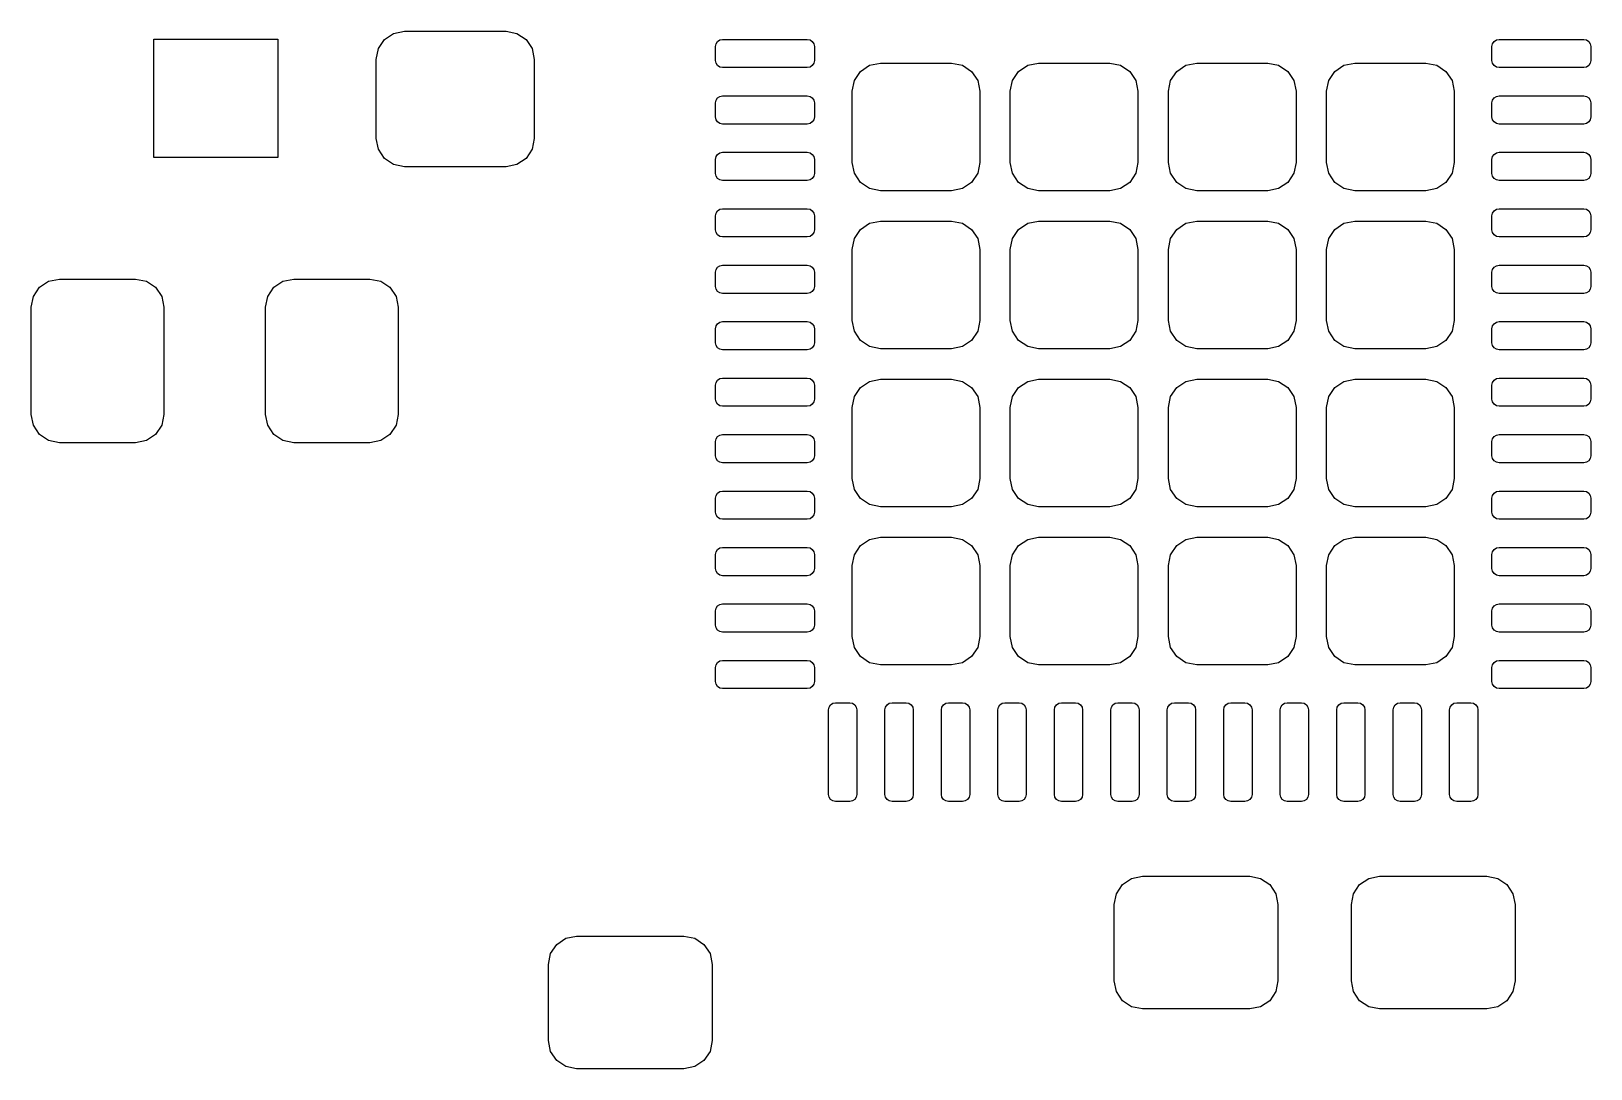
# Model space of a CAD drawing. Extents: x 124.2 to 163.5, y -118.2 to -41.5.
# Drawn here: x 128.94 to 142.75, y -72.11 to -62.92 of the extents above; entities that cross this region are included whole.
import ezdxf

# ---------------------------------------------------------------- set-up
doc = ezdxf.new("R2010")
doc.units = 0
doc.layers.add('BLACK', color=7, linetype='CONTINUOUS')

msp = doc.modelspace()

# ---------------------------------------------------------------- linework, layer by layer
at = {"layer": 'BLACK', "linetype": 'CONTINUOUS'}
for p, q in [((132.073223, -62.993223), (132.154329, -62.93903)), ((132.154329, -62.93903), (132.25, -62.92)), ((132.25, -62.92), (133.15, -62.92)), ((133.15, -62.92), (133.245671, -62.93903)), ((133.245671, -62.93903), (133.326777, -62.993223)), ((130.03, -64.04), (130.03, -62.99)), ((130.03, -62.99), (131.13, -62.99)), ((131.13, -62.99), (131.13, -64.04)), ((132, -63.17), (132.01903, -63.074329)), ((132.01903, -63.074329), (132.073223, -62.993223)), ((133.326777, -62.993223), (133.38097, -63.074329)), ((133.38097, -63.074329), (133.4, -63.17)), ((135.005, -63.055), (135.009758, -63.031082)), ((135.005, -63.18), (135.005, -63.055)), ((135.009758, -63.031082), (135.023306, -63.010806)), ((135.023306, -63.010806), (135.043582, -62.997258)), ((135.043582, -62.997258), (135.0675, -62.9925)), ((135.0675, -62.9925), (135.8175, -62.9925)), ((135.8175, -62.9925), (135.841418, -62.997258)), ((135.841418, -62.997258), (135.861694, -63.010806)), ((135.861694, -63.010806), (135.875242, -63.031082)), ((135.875242, -63.031082), (135.88, -63.055)), ((135.88, -63.055), (135.88, -63.18)), ((141.88, -63.055), (141.884758, -63.031082)), ((141.88, -63.18), (141.88, -63.055)), ((141.884758, -63.031082), (141.898306, -63.010806)), ((141.898306, -63.010806), (141.918582, -62.997258)), ((141.918582, -62.997258), (141.9425, -62.9925)), ((141.9425, -62.9925), (142.6925, -62.9925)), ((142.6925, -62.9925), (142.716418, -62.997258)), ((142.716418, -62.997258), (142.736694, -63.010806)), ((142.736694, -63.010806), (142.750242, -63.031082)), ((142.750242, -63.031082), (142.755, -63.055)), ((142.755, -63.055), (142.755, -63.18)), ((132, -63.87), (132, -63.17)), ((133.4, -63.17), (133.4, -63.87)), ((135.009758, -63.203918), (135.005, -63.18)), ((135.023306, -63.224194), (135.009758, -63.203918)), ((135.043582, -63.237742), (135.023306, -63.224194)), ((135.0675, -63.2425), (135.043582, -63.237742)), ((135.8175, -63.2425), (135.0675, -63.2425)), ((135.841418, -63.237742), (135.8175, -63.2425)), ((135.861694, -63.224194), (135.841418, -63.237742)), ((135.875242, -63.203918), (135.861694, -63.224194)), ((135.88, -63.18), (135.875242, -63.203918)), ((136.288223, -63.275723), (136.369329, -63.22153)), ((136.369329, -63.22153), (136.465, -63.2025)), ((136.465, -63.2025), (137.095, -63.2025)), ((137.095, -63.2025), (137.190671, -63.22153)), ((137.190671, -63.22153), (137.271777, -63.275723)), ((137.688223, -63.275723), (137.769329, -63.22153)), ((137.769329, -63.22153), (137.865, -63.2025)), ((137.865, -63.2025), (138.495, -63.2025)), ((138.495, -63.2025), (138.590671, -63.22153)), ((138.590671, -63.22153), (138.671777, -63.275723)), ((139.088223, -63.275723), (139.169329, -63.22153)), ((139.169329, -63.22153), (139.265, -63.2025)), ((139.265, -63.2025), (139.895, -63.2025)), ((139.895, -63.2025), (139.990671, -63.22153)), ((139.990671, -63.22153), (140.071777, -63.275723)), ((140.488223, -63.275723), (140.569329, -63.22153)), ((140.569329, -63.22153), (140.665, -63.2025)), ((140.665, -63.2025), (141.295, -63.2025)), ((141.295, -63.2025), (141.390671, -63.22153)), ((141.390671, -63.22153), (141.471777, -63.275723)), ((141.884758, -63.203918), (141.88, -63.18)), ((141.898306, -63.224194), (141.884758, -63.203918)), ((141.918582, -63.237742), (141.898306, -63.224194)), ((141.9425, -63.2425), (141.918582, -63.237742)), ((142.6925, -63.2425), (141.9425, -63.2425)), ((142.716418, -63.237742), (142.6925, -63.2425)), ((142.736694, -63.224194), (142.716418, -63.237742)), ((142.750242, -63.203918), (142.736694, -63.224194)), ((142.755, -63.18), (142.750242, -63.203918)), ((136.215, -63.4525), (136.23403, -63.356829)), ((136.23403, -63.356829), (136.288223, -63.275723)), ((137.271777, -63.275723), (137.32597, -63.356829)), ((137.32597, -63.356829), (137.345, -63.4525)), ((137.615, -63.4525), (137.63403, -63.356829)), ((137.63403, -63.356829), (137.688223, -63.275723)), ((138.671777, -63.275723), (138.72597, -63.356829)), ((138.72597, -63.356829), (138.745, -63.4525)), ((139.015, -63.4525), (139.03403, -63.356829)), ((139.03403, -63.356829), (139.088223, -63.275723)), ((140.071777, -63.275723), (140.12597, -63.356829)), ((140.12597, -63.356829), (140.145, -63.4525)), ((140.415, -63.4525), (140.43403, -63.356829)), ((140.43403, -63.356829), (140.488223, -63.275723)), ((141.471777, -63.275723), (141.52597, -63.356829)), ((141.52597, -63.356829), (141.545, -63.4525)), ((135.009758, -63.531082), (135.023306, -63.510806)), ((135.023306, -63.510806), (135.043582, -63.497258)), ((135.043582, -63.497258), (135.0675, -63.4925)), ((135.0675, -63.4925), (135.8175, -63.4925)), ((135.8175, -63.4925), (135.841418, -63.497258)), ((135.841418, -63.497258), (135.861694, -63.510806)), ((135.861694, -63.510806), (135.875242, -63.531082)), ((136.215, -64.0825), (136.215, -63.4525)), ((137.345, -63.4525), (137.345, -64.0825)), ((137.615, -64.0825), (137.615, -63.4525)), ((138.745, -63.4525), (138.745, -64.0825)), ((139.015, -64.0825), (139.015, -63.4525)), ((140.145, -63.4525), (140.145, -64.0825)), ((140.415, -64.0825), (140.415, -63.4525)), ((141.545, -63.4525), (141.545, -64.0825)), ((141.884758, -63.531082), (141.898306, -63.510806)), ((141.898306, -63.510806), (141.918582, -63.497258)), ((141.918582, -63.497258), (141.9425, -63.4925)), ((141.9425, -63.4925), (142.6925, -63.4925)), ((142.6925, -63.4925), (142.716418, -63.497258)), ((142.716418, -63.497258), (142.736694, -63.510806)), ((142.736694, -63.510806), (142.750242, -63.531082)), ((135.005, -63.555), (135.009758, -63.531082)), ((135.005, -63.68), (135.005, -63.555)), ((135.875242, -63.531082), (135.88, -63.555)), ((135.88, -63.555), (135.88, -63.68)), ((141.88, -63.555), (141.884758, -63.531082)), ((141.88, -63.68), (141.88, -63.555)), ((142.750242, -63.531082), (142.755, -63.555)), ((142.755, -63.555), (142.755, -63.68)), ((135.009758, -63.703918), (135.005, -63.68)), ((135.023306, -63.724194), (135.009758, -63.703918)), ((135.043582, -63.737742), (135.023306, -63.724194)), ((135.0675, -63.7425), (135.043582, -63.737742)), ((135.8175, -63.7425), (135.0675, -63.7425)), ((135.841418, -63.737742), (135.8175, -63.7425)), ((135.861694, -63.724194), (135.841418, -63.737742)), ((135.875242, -63.703918), (135.861694, -63.724194)), ((135.88, -63.68), (135.875242, -63.703918)), ((141.884758, -63.703918), (141.88, -63.68)), ((141.898306, -63.724194), (141.884758, -63.703918)), ((141.918582, -63.737742), (141.898306, -63.724194)), ((141.9425, -63.7425), (141.918582, -63.737742)), ((142.6925, -63.7425), (141.9425, -63.7425)), ((142.716418, -63.737742), (142.6925, -63.7425)), ((142.736694, -63.724194), (142.716418, -63.737742)), ((142.750242, -63.703918), (142.736694, -63.724194)), ((142.755, -63.68), (142.750242, -63.703918)), ((132.01903, -63.965671), (132, -63.87)), ((133.4, -63.87), (133.38097, -63.965671)), ((131.13, -64.04), (130.03, -64.04)), ((132.073223, -64.046777), (132.01903, -63.965671)), ((132.154329, -64.10097), (132.073223, -64.046777)), ((133.326777, -64.046777), (133.245671, -64.10097)), ((133.38097, -63.965671), (133.326777, -64.046777)), ((135.005, -64.055), (135.009758, -64.031082)), ((135.005, -64.18), (135.005, -64.055)), ((135.009758, -64.031082), (135.023306, -64.010806)), ((135.023306, -64.010806), (135.043582, -63.997258)), ((135.043582, -63.997258), (135.0675, -63.9925)), ((135.0675, -63.9925), (135.8175, -63.9925)), ((135.8175, -63.9925), (135.841418, -63.997258)), ((135.841418, -63.997258), (135.861694, -64.010806)), ((135.861694, -64.010806), (135.875242, -64.031082)), ((135.875242, -64.031082), (135.88, -64.055)), ((135.88, -64.055), (135.88, -64.18)), ((141.88, -64.055), (141.884758, -64.031082)), ((141.88, -64.18), (141.88, -64.055)), ((141.884758, -64.031082), (141.898306, -64.010806)), ((141.898306, -64.010806), (141.918582, -63.997258)), ((141.918582, -63.997258), (141.9425, -63.9925)), ((141.9425, -63.9925), (142.6925, -63.9925)), ((142.6925, -63.9925), (142.716418, -63.997258)), ((142.716418, -63.997258), (142.736694, -64.010806)), ((142.736694, -64.010806), (142.750242, -64.031082)), ((142.750242, -64.031082), (142.755, -64.055)), ((142.755, -64.055), (142.755, -64.18)), ((132.25, -64.12), (132.154329, -64.10097)), ((133.15, -64.12), (132.25, -64.12)), ((133.245671, -64.10097), (133.15, -64.12)), ((135.009758, -64.203918), (135.005, -64.18)), ((135.023306, -64.224194), (135.009758, -64.203918)), ((135.875242, -64.203918), (135.861694, -64.224194)), ((135.88, -64.18), (135.875242, -64.203918)), ((136.23403, -64.178171), (136.215, -64.0825)), ((136.288223, -64.259277), (136.23403, -64.178171)), ((137.32597, -64.178171), (137.271777, -64.259277)), ((137.345, -64.0825), (137.32597, -64.178171)), ((137.63403, -64.178171), (137.615, -64.0825)), ((137.688223, -64.259277), (137.63403, -64.178171)), ((138.72597, -64.178171), (138.671777, -64.259277)), ((138.745, -64.0825), (138.72597, -64.178171)), ((139.03403, -64.178171), (139.015, -64.0825)), ((139.088223, -64.259277), (139.03403, -64.178171)), ((140.12597, -64.178171), (140.071777, -64.259277)), ((140.145, -64.0825), (140.12597, -64.178171)), ((140.43403, -64.178171), (140.415, -64.0825)), ((140.488223, -64.259277), (140.43403, -64.178171)), ((141.52597, -64.178171), (141.471777, -64.259277)), ((141.545, -64.0825), (141.52597, -64.178171)), ((141.884758, -64.203918), (141.88, -64.18)), ((141.898306, -64.224194), (141.884758, -64.203918)), ((142.750242, -64.203918), (142.736694, -64.224194)), ((142.755, -64.18), (142.750242, -64.203918)), ((135.043582, -64.237742), (135.023306, -64.224194)), ((135.0675, -64.2425), (135.043582, -64.237742)), ((135.8175, -64.2425), (135.0675, -64.2425)), ((135.841418, -64.237742), (135.8175, -64.2425)), ((135.861694, -64.224194), (135.841418, -64.237742)), ((136.369329, -64.31347), (136.288223, -64.259277)), ((136.465, -64.3325), (136.369329, -64.31347)), ((137.095, -64.3325), (136.465, -64.3325)), ((137.190671, -64.31347), (137.095, -64.3325)), ((137.271777, -64.259277), (137.190671, -64.31347)), ((137.769329, -64.31347), (137.688223, -64.259277)), ((137.865, -64.3325), (137.769329, -64.31347)), ((138.495, -64.3325), (137.865, -64.3325)), ((138.590671, -64.31347), (138.495, -64.3325)), ((138.671777, -64.259277), (138.590671, -64.31347)), ((139.169329, -64.31347), (139.088223, -64.259277)), ((139.265, -64.3325), (139.169329, -64.31347)), ((139.895, -64.3325), (139.265, -64.3325)), ((139.990671, -64.31347), (139.895, -64.3325)), ((140.071777, -64.259277), (139.990671, -64.31347)), ((140.569329, -64.31347), (140.488223, -64.259277)), ((140.665, -64.3325), (140.569329, -64.31347)), ((141.295, -64.3325), (140.665, -64.3325)), ((141.390671, -64.31347), (141.295, -64.3325)), ((141.471777, -64.259277), (141.390671, -64.31347)), ((141.918582, -64.237742), (141.898306, -64.224194)), ((141.9425, -64.2425), (141.918582, -64.237742)), ((142.6925, -64.2425), (141.9425, -64.2425)), ((142.716418, -64.237742), (142.6925, -64.2425)), ((142.736694, -64.224194), (142.716418, -64.237742)), ((135.043582, -64.497258), (135.0675, -64.4925)), ((135.0675, -64.4925), (135.8175, -64.4925)), ((135.8175, -64.4925), (135.841418, -64.497258)), ((141.918582, -64.497258), (141.9425, -64.4925)), ((141.9425, -64.4925), (142.6925, -64.4925)), ((142.6925, -64.4925), (142.716418, -64.497258)), ((135.005, -64.555), (135.009758, -64.531082)), ((135.005, -64.68), (135.005, -64.555)), ((135.009758, -64.531082), (135.023306, -64.510806)), ((135.023306, -64.510806), (135.043582, -64.497258)), ((135.841418, -64.497258), (135.861694, -64.510806)), ((135.861694, -64.510806), (135.875242, -64.531082)), ((135.875242, -64.531082), (135.88, -64.555)), ((135.88, -64.555), (135.88, -64.68)), ((136.288223, -64.675723), (136.369329, -64.62153)), ((136.369329, -64.62153), (136.465, -64.6025)), ((136.465, -64.6025), (137.095, -64.6025)), ((137.095, -64.6025), (137.190671, -64.62153)), ((137.190671, -64.62153), (137.271777, -64.675723)), ((137.688223, -64.675723), (137.769329, -64.62153)), ((137.769329, -64.62153), (137.865, -64.6025)), ((137.865, -64.6025), (138.495, -64.6025)), ((138.495, -64.6025), (138.590671, -64.62153)), ((138.590671, -64.62153), (138.671777, -64.675723)), ((139.088223, -64.675723), (139.169329, -64.62153)), ((139.169329, -64.62153), (139.265, -64.6025)), ((139.265, -64.6025), (139.895, -64.6025)), ((139.895, -64.6025), (139.990671, -64.62153)), ((139.990671, -64.62153), (140.071777, -64.675723)), ((140.488223, -64.675723), (140.569329, -64.62153)), ((140.569329, -64.62153), (140.665, -64.6025)), ((140.665, -64.6025), (141.295, -64.6025)), ((141.295, -64.6025), (141.390671, -64.62153)), ((141.390671, -64.62153), (141.471777, -64.675723)), ((141.88, -64.555), (141.884758, -64.531082)), ((141.88, -64.68), (141.88, -64.555)), ((141.884758, -64.531082), (141.898306, -64.510806)), ((141.898306, -64.510806), (141.918582, -64.497258)), ((142.716418, -64.497258), (142.736694, -64.510806)), ((142.736694, -64.510806), (142.750242, -64.531082)), ((142.750242, -64.531082), (142.755, -64.555)), ((142.755, -64.555), (142.755, -64.68)), ((135.009758, -64.703918), (135.005, -64.68)), ((135.023306, -64.724194), (135.009758, -64.703918)), ((135.043582, -64.737742), (135.023306, -64.724194)), ((135.0675, -64.7425), (135.043582, -64.737742)), ((135.8175, -64.7425), (135.0675, -64.7425)), ((135.841418, -64.737742), (135.8175, -64.7425)), ((135.861694, -64.724194), (135.841418, -64.737742)), ((135.875242, -64.703918), (135.861694, -64.724194)), ((135.88, -64.68), (135.875242, -64.703918)), ((136.215, -64.8525), (136.23403, -64.756829)), ((136.23403, -64.756829), (136.288223, -64.675723)), ((137.271777, -64.675723), (137.32597, -64.756829)), ((137.32597, -64.756829), (137.345, -64.8525)), ((137.615, -64.8525), (137.63403, -64.756829)), ((137.63403, -64.756829), (137.688223, -64.675723)), ((138.671777, -64.675723), (138.72597, -64.756829)), ((138.72597, -64.756829), (138.745, -64.8525)), ((139.015, -64.8525), (139.03403, -64.756829)), ((139.03403, -64.756829), (139.088223, -64.675723)), ((140.071777, -64.675723), (140.12597, -64.756829)), ((140.12597, -64.756829), (140.145, -64.8525)), ((140.415, -64.8525), (140.43403, -64.756829)), ((140.43403, -64.756829), (140.488223, -64.675723)), ((141.471777, -64.675723), (141.52597, -64.756829)), ((141.52597, -64.756829), (141.545, -64.8525)), ((141.884758, -64.703918), (141.88, -64.68)), ((141.898306, -64.724194), (141.884758, -64.703918)), ((141.918582, -64.737742), (141.898306, -64.724194)), ((141.9425, -64.7425), (141.918582, -64.737742)), ((142.6925, -64.7425), (141.9425, -64.7425)), ((142.716418, -64.737742), (142.6925, -64.7425)), ((142.736694, -64.724194), (142.716418, -64.737742)), ((142.750242, -64.703918), (142.736694, -64.724194)), ((142.755, -64.68), (142.750242, -64.703918)), ((136.215, -65.4825), (136.215, -64.8525)), ((137.345, -64.8525), (137.345, -65.4825)), ((137.615, -65.4825), (137.615, -64.8525)), ((138.745, -64.8525), (138.745, -65.4825)), ((139.015, -65.4825), (139.015, -64.8525)), ((140.145, -64.8525), (140.145, -65.4825)), ((140.415, -65.4825), (140.415, -64.8525)), ((141.545, -64.8525), (141.545, -65.4825)), ((135.005, -65.055), (135.009758, -65.031082)), ((135.009758, -65.031082), (135.023306, -65.010806)), ((135.023306, -65.010806), (135.043582, -64.997258)), ((135.043582, -64.997258), (135.0675, -64.9925)), ((135.0675, -64.9925), (135.8175, -64.9925)), ((135.8175, -64.9925), (135.841418, -64.997258)), ((135.841418, -64.997258), (135.861694, -65.010806)), ((135.861694, -65.010806), (135.875242, -65.031082)), ((135.875242, -65.031082), (135.88, -65.055)), ((141.88, -65.055), (141.884758, -65.031082)), ((141.884758, -65.031082), (141.898306, -65.010806)), ((141.898306, -65.010806), (141.918582, -64.997258)), ((141.918582, -64.997258), (141.9425, -64.9925)), ((141.9425, -64.9925), (142.6925, -64.9925)), ((142.6925, -64.9925), (142.716418, -64.997258)), ((142.716418, -64.997258), (142.736694, -65.010806)), ((142.736694, -65.010806), (142.750242, -65.031082)), ((142.750242, -65.031082), (142.755, -65.055)), ((129.018223, -65.188223), (129.099329, -65.13403)), ((129.099329, -65.13403), (129.195, -65.115)), ((129.195, -65.115), (129.87, -65.115)), ((129.87, -65.115), (129.965671, -65.13403)), ((129.965671, -65.13403), (130.046777, -65.188223)), ((131.093223, -65.188223), (131.174329, -65.13403)), ((131.174329, -65.13403), (131.27, -65.115)), ((131.27, -65.115), (131.945, -65.115)), ((131.945, -65.115), (132.040671, -65.13403)), ((132.040671, -65.13403), (132.121777, -65.188223)), ((135.005, -65.18), (135.005, -65.055)), ((135.009758, -65.203918), (135.005, -65.18)), ((135.88, -65.18), (135.875242, -65.203918)), ((135.88, -65.055), (135.88, -65.18)), ((141.88, -65.18), (141.88, -65.055)), ((141.884758, -65.203918), (141.88, -65.18)), ((142.755, -65.18), (142.750242, -65.203918)), ((142.755, -65.055), (142.755, -65.18)), ((128.945, -65.365), (128.96403, -65.269329)), ((128.96403, -65.269329), (129.018223, -65.188223)), ((130.046777, -65.188223), (130.10097, -65.269329)), ((130.10097, -65.269329), (130.12, -65.365)), ((131.02, -65.365), (131.03903, -65.269329)), ((131.03903, -65.269329), (131.093223, -65.188223)), ((132.121777, -65.188223), (132.17597, -65.269329)), ((132.17597, -65.269329), (132.195, -65.365)), ((135.023306, -65.224194), (135.009758, -65.203918)), ((135.043582, -65.237742), (135.023306, -65.224194)), ((135.0675, -65.2425), (135.043582, -65.237742)), ((135.8175, -65.2425), (135.0675, -65.2425)), ((135.841418, -65.237742), (135.8175, -65.2425)), ((135.861694, -65.224194), (135.841418, -65.237742)), ((135.875242, -65.203918), (135.861694, -65.224194)), ((141.898306, -65.224194), (141.884758, -65.203918)), ((141.918582, -65.237742), (141.898306, -65.224194)), ((141.9425, -65.2425), (141.918582, -65.237742)), ((142.6925, -65.2425), (141.9425, -65.2425)), ((142.716418, -65.237742), (142.6925, -65.2425)), ((142.736694, -65.224194), (142.716418, -65.237742)), ((142.750242, -65.203918), (142.736694, -65.224194)), ((128.945, -66.315), (128.945, -65.365)), ((130.12, -65.365), (130.12, -66.315)), ((131.02, -66.315), (131.02, -65.365)), ((132.195, -65.365), (132.195, -66.315)), ((135.005, -65.555), (135.009758, -65.531082)), ((135.005, -65.68), (135.005, -65.555)), ((135.009758, -65.531082), (135.023306, -65.510806)), ((135.023306, -65.510806), (135.043582, -65.497258)), ((135.043582, -65.497258), (135.0675, -65.4925)), ((135.0675, -65.4925), (135.8175, -65.4925)), ((135.8175, -65.4925), (135.841418, -65.497258)), ((135.841418, -65.497258), (135.861694, -65.510806)), ((135.861694, -65.510806), (135.875242, -65.531082)), ((135.875242, -65.531082), (135.88, -65.555)), ((135.88, -65.555), (135.88, -65.68)), ((136.23403, -65.578171), (136.215, -65.4825)), ((136.288223, -65.659277), (136.23403, -65.578171)), ((137.32597, -65.578171), (137.271777, -65.659277)), ((137.345, -65.4825), (137.32597, -65.578171)), ((137.63403, -65.578171), (137.615, -65.4825)), ((137.688223, -65.659277), (137.63403, -65.578171)), ((138.72597, -65.578171), (138.671777, -65.659277)), ((138.745, -65.4825), (138.72597, -65.578171)), ((139.03403, -65.578171), (139.015, -65.4825)), ((139.088223, -65.659277), (139.03403, -65.578171)), ((140.12597, -65.578171), (140.071777, -65.659277)), ((140.145, -65.4825), (140.12597, -65.578171)), ((140.43403, -65.578171), (140.415, -65.4825)), ((140.488223, -65.659277), (140.43403, -65.578171)), ((141.52597, -65.578171), (141.471777, -65.659277)), ((141.545, -65.4825), (141.52597, -65.578171)), ((141.88, -65.555), (141.884758, -65.531082)), ((141.88, -65.68), (141.88, -65.555)), ((141.884758, -65.531082), (141.898306, -65.510806)), ((141.898306, -65.510806), (141.918582, -65.497258)), ((141.918582, -65.497258), (141.9425, -65.4925)), ((141.9425, -65.4925), (142.6925, -65.4925)), ((142.6925, -65.4925), (142.716418, -65.497258)), ((142.716418, -65.497258), (142.736694, -65.510806)), ((142.736694, -65.510806), (142.750242, -65.531082)), ((142.750242, -65.531082), (142.755, -65.555)), ((142.755, -65.555), (142.755, -65.68)), ((135.009758, -65.703918), (135.005, -65.68)), ((135.023306, -65.724194), (135.009758, -65.703918)), ((135.043582, -65.737742), (135.023306, -65.724194)), ((135.861694, -65.724194), (135.841418, -65.737742)), ((135.875242, -65.703918), (135.861694, -65.724194)), ((135.88, -65.68), (135.875242, -65.703918)), ((136.369329, -65.71347), (136.288223, -65.659277)), ((136.465, -65.7325), (136.369329, -65.71347)), ((137.095, -65.7325), (136.465, -65.7325)), ((137.190671, -65.71347), (137.095, -65.7325)), ((137.271777, -65.659277), (137.190671, -65.71347)), ((137.769329, -65.71347), (137.688223, -65.659277)), ((137.865, -65.7325), (137.769329, -65.71347)), ((138.495, -65.7325), (137.865, -65.7325)), ((138.590671, -65.71347), (138.495, -65.7325)), ((138.671777, -65.659277), (138.590671, -65.71347)), ((139.169329, -65.71347), (139.088223, -65.659277)), ((139.265, -65.7325), (139.169329, -65.71347)), ((139.895, -65.7325), (139.265, -65.7325)), ((139.990671, -65.71347), (139.895, -65.7325)), ((140.071777, -65.659277), (139.990671, -65.71347)), ((140.569329, -65.71347), (140.488223, -65.659277)), ((140.665, -65.7325), (140.569329, -65.71347)), ((141.295, -65.7325), (140.665, -65.7325)), ((141.390671, -65.71347), (141.295, -65.7325)), ((141.471777, -65.659277), (141.390671, -65.71347)), ((141.884758, -65.703918), (141.88, -65.68)), ((141.898306, -65.724194), (141.884758, -65.703918)), ((141.918582, -65.737742), (141.898306, -65.724194)), ((142.736694, -65.724194), (142.716418, -65.737742)), ((142.750242, -65.703918), (142.736694, -65.724194)), ((142.755, -65.68), (142.750242, -65.703918)), ((135.0675, -65.7425), (135.043582, -65.737742)), ((135.8175, -65.7425), (135.0675, -65.7425)), ((135.841418, -65.737742), (135.8175, -65.7425)), ((141.9425, -65.7425), (141.918582, -65.737742)), ((142.6925, -65.7425), (141.9425, -65.7425)), ((142.716418, -65.737742), (142.6925, -65.7425)), ((135.009758, -66.031082), (135.023306, -66.010806)), ((135.023306, -66.010806), (135.043582, -65.997258)), ((135.043582, -65.997258), (135.0675, -65.9925)), ((135.0675, -65.9925), (135.8175, -65.9925)), ((135.8175, -65.9925), (135.841418, -65.997258)), ((135.841418, -65.997258), (135.861694, -66.010806)), ((135.861694, -66.010806), (135.875242, -66.031082)), ((136.369329, -66.02153), (136.465, -66.0025)), ((136.465, -66.0025), (137.095, -66.0025)), ((137.095, -66.0025), (137.190671, -66.02153)), ((137.769329, -66.02153), (137.865, -66.0025)), ((137.865, -66.0025), (138.495, -66.0025)), ((138.495, -66.0025), (138.590671, -66.02153)), ((139.169329, -66.02153), (139.265, -66.0025)), ((139.265, -66.0025), (139.895, -66.0025)), ((139.895, -66.0025), (139.990671, -66.02153)), ((140.569329, -66.02153), (140.665, -66.0025)), ((140.665, -66.0025), (141.295, -66.0025)), ((141.295, -66.0025), (141.390671, -66.02153)), ((141.884758, -66.031082), (141.898306, -66.010806)), ((141.898306, -66.010806), (141.918582, -65.997258)), ((141.918582, -65.997258), (141.9425, -65.9925)), ((141.9425, -65.9925), (142.6925, -65.9925)), ((142.6925, -65.9925), (142.716418, -65.997258)), ((142.716418, -65.997258), (142.736694, -66.010806)), ((142.736694, -66.010806), (142.750242, -66.031082)), ((135.005, -66.055), (135.009758, -66.031082)), ((135.005, -66.18), (135.005, -66.055)), ((135.875242, -66.031082), (135.88, -66.055)), ((135.88, -66.055), (135.88, -66.18)), ((136.23403, -66.156829), (136.288223, -66.075723)), ((136.288223, -66.075723), (136.369329, -66.02153)), ((137.190671, -66.02153), (137.271777, -66.075723)), ((137.271777, -66.075723), (137.32597, -66.156829)), ((137.63403, -66.156829), (137.688223, -66.075723)), ((137.688223, -66.075723), (137.769329, -66.02153)), ((138.590671, -66.02153), (138.671777, -66.075723)), ((138.671777, -66.075723), (138.72597, -66.156829)), ((139.03403, -66.156829), (139.088223, -66.075723)), ((139.088223, -66.075723), (139.169329, -66.02153)), ((139.990671, -66.02153), (140.071777, -66.075723)), ((140.071777, -66.075723), (140.12597, -66.156829)), ((140.43403, -66.156829), (140.488223, -66.075723)), ((140.488223, -66.075723), (140.569329, -66.02153)), ((141.390671, -66.02153), (141.471777, -66.075723)), ((141.471777, -66.075723), (141.52597, -66.156829)), ((141.88, -66.055), (141.884758, -66.031082)), ((141.88, -66.18), (141.88, -66.055)), ((142.750242, -66.031082), (142.755, -66.055)), ((142.755, -66.055), (142.755, -66.18)), ((135.009758, -66.203918), (135.005, -66.18)), ((135.023306, -66.224194), (135.009758, -66.203918)), ((135.043582, -66.237742), (135.023306, -66.224194)), ((135.0675, -66.2425), (135.043582, -66.237742)), ((135.8175, -66.2425), (135.0675, -66.2425)), ((135.841418, -66.237742), (135.8175, -66.2425)), ((135.861694, -66.224194), (135.841418, -66.237742)), ((135.875242, -66.203918), (135.861694, -66.224194)), ((135.88, -66.18), (135.875242, -66.203918)), ((136.215, -66.2525), (136.23403, -66.156829)), ((136.215, -66.8825), (136.215, -66.2525)), ((137.32597, -66.156829), (137.345, -66.2525)), ((137.345, -66.2525), (137.345, -66.8825)), ((137.615, -66.2525), (137.63403, -66.156829)), ((137.615, -66.8825), (137.615, -66.2525)), ((138.72597, -66.156829), (138.745, -66.2525)), ((138.745, -66.2525), (138.745, -66.8825)), ((139.015, -66.2525), (139.03403, -66.156829)), ((139.015, -66.8825), (139.015, -66.2525)), ((140.12597, -66.156829), (140.145, -66.2525)), ((140.145, -66.2525), (140.145, -66.8825)), ((140.415, -66.2525), (140.43403, -66.156829)), ((140.415, -66.8825), (140.415, -66.2525)), ((141.52597, -66.156829), (141.545, -66.2525)), ((141.545, -66.2525), (141.545, -66.8825)), ((141.884758, -66.203918), (141.88, -66.18)), ((141.898306, -66.224194), (141.884758, -66.203918)), ((141.918582, -66.237742), (141.898306, -66.224194)), ((141.9425, -66.2425), (141.918582, -66.237742)), ((142.6925, -66.2425), (141.9425, -66.2425)), ((142.716418, -66.237742), (142.6925, -66.2425)), ((142.736694, -66.224194), (142.716418, -66.237742)), ((142.750242, -66.203918), (142.736694, -66.224194)), ((142.755, -66.18), (142.750242, -66.203918)), ((128.96403, -66.410671), (128.945, -66.315)), ((129.018223, -66.491777), (128.96403, -66.410671)), ((130.10097, -66.410671), (130.046777, -66.491777)), ((130.12, -66.315), (130.10097, -66.410671)), ((131.03903, -66.410671), (131.02, -66.315)), ((131.093223, -66.491777), (131.03903, -66.410671)), ((132.17597, -66.410671), (132.121777, -66.491777)), ((132.195, -66.315), (132.17597, -66.410671)), ((129.099329, -66.54597), (129.018223, -66.491777)), ((129.195, -66.565), (129.099329, -66.54597)), ((129.965671, -66.54597), (129.87, -66.565)), ((130.046777, -66.491777), (129.965671, -66.54597)), ((131.174329, -66.54597), (131.093223, -66.491777)), ((131.27, -66.565), (131.174329, -66.54597)), ((132.040671, -66.54597), (131.945, -66.565)), ((132.121777, -66.491777), (132.040671, -66.54597)), ((135.005, -66.555), (135.009758, -66.531082)), ((135.005, -66.68), (135.005, -66.555)), ((135.009758, -66.531082), (135.023306, -66.510806)), ((135.023306, -66.510806), (135.043582, -66.497258)), ((135.043582, -66.497258), (135.0675, -66.4925)), ((135.0675, -66.4925), (135.8175, -66.4925)), ((135.8175, -66.4925), (135.841418, -66.497258)), ((135.841418, -66.497258), (135.861694, -66.510806)), ((135.861694, -66.510806), (135.875242, -66.531082)), ((135.875242, -66.531082), (135.88, -66.555)), ((135.88, -66.555), (135.88, -66.68)), ((141.88, -66.555), (141.884758, -66.531082)), ((141.88, -66.68), (141.88, -66.555)), ((141.884758, -66.531082), (141.898306, -66.510806)), ((141.898306, -66.510806), (141.918582, -66.497258)), ((141.918582, -66.497258), (141.9425, -66.4925)), ((141.9425, -66.4925), (142.6925, -66.4925)), ((142.6925, -66.4925), (142.716418, -66.497258)), ((142.716418, -66.497258), (142.736694, -66.510806)), ((142.736694, -66.510806), (142.750242, -66.531082)), ((142.750242, -66.531082), (142.755, -66.555)), ((142.755, -66.555), (142.755, -66.68)), ((129.87, -66.565), (129.195, -66.565)), ((131.945, -66.565), (131.27, -66.565)), ((135.009758, -66.703918), (135.005, -66.68)), ((135.88, -66.68), (135.875242, -66.703918)), ((141.884758, -66.703918), (141.88, -66.68)), ((142.755, -66.68), (142.750242, -66.703918)), ((135.023306, -66.724194), (135.009758, -66.703918)), ((135.043582, -66.737742), (135.023306, -66.724194)), ((135.0675, -66.7425), (135.043582, -66.737742)), ((135.8175, -66.7425), (135.0675, -66.7425)), ((135.841418, -66.737742), (135.8175, -66.7425)), ((135.861694, -66.724194), (135.841418, -66.737742)), ((135.875242, -66.703918), (135.861694, -66.724194)), ((141.898306, -66.724194), (141.884758, -66.703918)), ((141.918582, -66.737742), (141.898306, -66.724194)), ((141.9425, -66.7425), (141.918582, -66.737742)), ((142.6925, -66.7425), (141.9425, -66.7425)), ((142.716418, -66.737742), (142.6925, -66.7425)), ((142.736694, -66.724194), (142.716418, -66.737742)), ((142.750242, -66.703918), (142.736694, -66.724194)), ((136.23403, -66.978171), (136.215, -66.8825)), ((136.288223, -67.059277), (136.23403, -66.978171)), ((137.32597, -66.978171), (137.271777, -67.059277)), ((137.345, -66.8825), (137.32597, -66.978171)), ((137.63403, -66.978171), (137.615, -66.8825)), ((137.688223, -67.059277), (137.63403, -66.978171)), ((138.72597, -66.978171), (138.671777, -67.059277)), ((138.745, -66.8825), (138.72597, -66.978171)), ((139.03403, -66.978171), (139.015, -66.8825)), ((139.088223, -67.059277), (139.03403, -66.978171)), ((140.12597, -66.978171), (140.071777, -67.059277)), ((140.145, -66.8825), (140.12597, -66.978171)), ((140.43403, -66.978171), (140.415, -66.8825)), ((140.488223, -67.059277), (140.43403, -66.978171)), ((141.52597, -66.978171), (141.471777, -67.059277)), ((141.545, -66.8825), (141.52597, -66.978171)), ((135.005, -67.055), (135.009758, -67.031082)), ((135.005, -67.18), (135.005, -67.055)), ((135.009758, -67.031082), (135.023306, -67.010806)), ((135.023306, -67.010806), (135.043582, -66.997258)), ((135.043582, -66.997258), (135.0675, -66.9925)), ((135.0675, -66.9925), (135.8175, -66.9925)), ((135.8175, -66.9925), (135.841418, -66.997258)), ((135.841418, -66.997258), (135.861694, -67.010806)), ((135.861694, -67.010806), (135.875242, -67.031082)), ((135.875242, -67.031082), (135.88, -67.055)), ((135.88, -67.055), (135.88, -67.18)), ((136.369329, -67.11347), (136.288223, -67.059277)), ((136.465, -67.1325), (136.369329, -67.11347)), ((137.190671, -67.11347), (137.095, -67.1325)), ((137.271777, -67.059277), (137.190671, -67.11347)), ((137.769329, -67.11347), (137.688223, -67.059277)), ((137.865, -67.1325), (137.769329, -67.11347)), ((138.590671, -67.11347), (138.495, -67.1325)), ((138.671777, -67.059277), (138.590671, -67.11347)), ((139.169329, -67.11347), (139.088223, -67.059277)), ((139.265, -67.1325), (139.169329, -67.11347)), ((139.990671, -67.11347), (139.895, -67.1325)), ((140.071777, -67.059277), (139.990671, -67.11347)), ((140.569329, -67.11347), (140.488223, -67.059277)), ((140.665, -67.1325), (140.569329, -67.11347)), ((141.390671, -67.11347), (141.295, -67.1325)), ((141.471777, -67.059277), (141.390671, -67.11347)), ((141.88, -67.055), (141.884758, -67.031082)), ((141.88, -67.18), (141.88, -67.055)), ((141.884758, -67.031082), (141.898306, -67.010806)), ((141.898306, -67.010806), (141.918582, -66.997258)), ((141.918582, -66.997258), (141.9425, -66.9925)), ((141.9425, -66.9925), (142.6925, -66.9925)), ((142.6925, -66.9925), (142.716418, -66.997258)), ((142.716418, -66.997258), (142.736694, -67.010806)), ((142.736694, -67.010806), (142.750242, -67.031082)), ((142.750242, -67.031082), (142.755, -67.055)), ((142.755, -67.055), (142.755, -67.18)), ((135.009758, -67.203918), (135.005, -67.18)), ((135.023306, -67.224194), (135.009758, -67.203918)), ((135.043582, -67.237742), (135.023306, -67.224194)), ((135.0675, -67.2425), (135.043582, -67.237742)), ((135.8175, -67.2425), (135.0675, -67.2425)), ((135.841418, -67.237742), (135.8175, -67.2425)), ((135.861694, -67.224194), (135.841418, -67.237742)), ((135.875242, -67.203918), (135.861694, -67.224194)), ((135.88, -67.18), (135.875242, -67.203918)), ((137.095, -67.1325), (136.465, -67.1325)), ((138.495, -67.1325), (137.865, -67.1325)), ((139.895, -67.1325), (139.265, -67.1325)), ((141.295, -67.1325), (140.665, -67.1325)), ((141.884758, -67.203918), (141.88, -67.18)), ((141.898306, -67.224194), (141.884758, -67.203918)), ((141.918582, -67.237742), (141.898306, -67.224194)), ((141.9425, -67.2425), (141.918582, -67.237742)), ((142.6925, -67.2425), (141.9425, -67.2425)), ((142.716418, -67.237742), (142.6925, -67.2425)), ((142.736694, -67.224194), (142.716418, -67.237742)), ((142.750242, -67.203918), (142.736694, -67.224194)), ((142.755, -67.18), (142.750242, -67.203918)), ((135.009758, -67.531082), (135.023306, -67.510806)), ((135.023306, -67.510806), (135.043582, -67.497258)), ((135.043582, -67.497258), (135.0675, -67.4925)), ((135.0675, -67.4925), (135.8175, -67.4925)), ((135.8175, -67.4925), (135.841418, -67.497258)), ((135.841418, -67.497258), (135.861694, -67.510806)), ((135.861694, -67.510806), (135.875242, -67.531082)), ((136.23403, -67.556829), (136.288223, -67.475723)), ((136.288223, -67.475723), (136.369329, -67.42153)), ((136.369329, -67.42153), (136.465, -67.4025)), ((136.465, -67.4025), (137.095, -67.4025)), ((137.095, -67.4025), (137.190671, -67.42153)), ((137.190671, -67.42153), (137.271777, -67.475723)), ((137.271777, -67.475723), (137.32597, -67.556829)), ((137.63403, -67.556829), (137.688223, -67.475723)), ((137.688223, -67.475723), (137.769329, -67.42153)), ((137.769329, -67.42153), (137.865, -67.4025)), ((137.865, -67.4025), (138.495, -67.4025)), ((138.495, -67.4025), (138.590671, -67.42153)), ((138.590671, -67.42153), (138.671777, -67.475723)), ((138.671777, -67.475723), (138.72597, -67.556829)), ((139.03403, -67.556829), (139.088223, -67.475723)), ((139.088223, -67.475723), (139.169329, -67.42153)), ((139.169329, -67.42153), (139.265, -67.4025)), ((139.265, -67.4025), (139.895, -67.4025)), ((139.895, -67.4025), (139.990671, -67.42153)), ((139.990671, -67.42153), (140.071777, -67.475723)), ((140.071777, -67.475723), (140.12597, -67.556829)), ((140.43403, -67.556829), (140.488223, -67.475723)), ((140.488223, -67.475723), (140.569329, -67.42153)), ((140.569329, -67.42153), (140.665, -67.4025)), ((140.665, -67.4025), (141.295, -67.4025)), ((141.295, -67.4025), (141.390671, -67.42153)), ((141.390671, -67.42153), (141.471777, -67.475723)), ((141.471777, -67.475723), (141.52597, -67.556829)), ((141.884758, -67.531082), (141.898306, -67.510806)), ((141.898306, -67.510806), (141.918582, -67.497258)), ((141.918582, -67.497258), (141.9425, -67.4925)), ((141.9425, -67.4925), (142.6925, -67.4925)), ((142.6925, -67.4925), (142.716418, -67.497258)), ((142.716418, -67.497258), (142.736694, -67.510806)), ((142.736694, -67.510806), (142.750242, -67.531082)), ((135.005, -67.555), (135.009758, -67.531082)), ((135.005, -67.68), (135.005, -67.555)), ((135.875242, -67.531082), (135.88, -67.555)), ((135.88, -67.555), (135.88, -67.68)), ((136.215, -67.6525), (136.23403, -67.556829)), ((136.215, -68.2825), (136.215, -67.6525)), ((137.32597, -67.556829), (137.345, -67.6525)), ((137.345, -67.6525), (137.345, -68.2825)), ((137.615, -67.6525), (137.63403, -67.556829)), ((137.615, -68.2825), (137.615, -67.6525)), ((138.72597, -67.556829), (138.745, -67.6525)), ((138.745, -67.6525), (138.745, -68.2825)), ((139.015, -67.6525), (139.03403, -67.556829)), ((139.015, -68.2825), (139.015, -67.6525)), ((140.12597, -67.556829), (140.145, -67.6525)), ((140.145, -67.6525), (140.145, -68.2825)), ((140.415, -67.6525), (140.43403, -67.556829)), ((140.415, -68.2825), (140.415, -67.6525)), ((141.52597, -67.556829), (141.545, -67.6525)), ((141.545, -67.6525), (141.545, -68.2825)), ((141.88, -67.555), (141.884758, -67.531082)), ((141.88, -67.68), (141.88, -67.555)), ((142.750242, -67.531082), (142.755, -67.555)), ((142.755, -67.555), (142.755, -67.68)), ((135.009758, -67.703918), (135.005, -67.68)), ((135.023306, -67.724194), (135.009758, -67.703918)), ((135.043582, -67.737742), (135.023306, -67.724194)), ((135.0675, -67.7425), (135.043582, -67.737742)), ((135.8175, -67.7425), (135.0675, -67.7425)), ((135.841418, -67.737742), (135.8175, -67.7425)), ((135.861694, -67.724194), (135.841418, -67.737742)), ((135.875242, -67.703918), (135.861694, -67.724194)), ((135.88, -67.68), (135.875242, -67.703918)), ((141.884758, -67.703918), (141.88, -67.68)), ((141.898306, -67.724194), (141.884758, -67.703918)), ((141.918582, -67.737742), (141.898306, -67.724194)), ((141.9425, -67.7425), (141.918582, -67.737742)), ((142.6925, -67.7425), (141.9425, -67.7425)), ((142.716418, -67.737742), (142.6925, -67.7425)), ((142.736694, -67.724194), (142.716418, -67.737742)), ((142.750242, -67.703918), (142.736694, -67.724194)), ((142.755, -67.68), (142.750242, -67.703918)), ((135.005, -68.055), (135.009758, -68.031082)), ((135.005, -68.18), (135.005, -68.055)), ((135.009758, -68.031082), (135.023306, -68.010806)), ((135.023306, -68.010806), (135.043582, -67.997258)), ((135.043582, -67.997258), (135.0675, -67.9925)), ((135.0675, -67.9925), (135.8175, -67.9925)), ((135.8175, -67.9925), (135.841418, -67.997258)), ((135.841418, -67.997258), (135.861694, -68.010806)), ((135.861694, -68.010806), (135.875242, -68.031082)), ((135.875242, -68.031082), (135.88, -68.055)), ((135.88, -68.055), (135.88, -68.18)), ((141.88, -68.055), (141.884758, -68.031082)), ((141.88, -68.18), (141.88, -68.055)), ((141.884758, -68.031082), (141.898306, -68.010806)), ((141.898306, -68.010806), (141.918582, -67.997258)), ((141.918582, -67.997258), (141.9425, -67.9925)), ((141.9425, -67.9925), (142.6925, -67.9925)), ((142.6925, -67.9925), (142.716418, -67.997258)), ((142.716418, -67.997258), (142.736694, -68.010806)), ((142.736694, -68.010806), (142.750242, -68.031082)), ((142.750242, -68.031082), (142.755, -68.055)), ((142.755, -68.055), (142.755, -68.18)), ((135.009758, -68.203918), (135.005, -68.18)), ((135.023306, -68.224194), (135.009758, -68.203918)), ((135.875242, -68.203918), (135.861694, -68.224194)), ((135.88, -68.18), (135.875242, -68.203918)), ((141.884758, -68.203918), (141.88, -68.18)), ((141.898306, -68.224194), (141.884758, -68.203918)), ((142.750242, -68.203918), (142.736694, -68.224194)), ((142.755, -68.18), (142.750242, -68.203918)), ((135.043582, -68.237742), (135.023306, -68.224194)), ((135.0675, -68.2425), (135.043582, -68.237742)), ((135.8175, -68.2425), (135.0675, -68.2425)), ((135.841418, -68.237742), (135.8175, -68.2425)), ((135.861694, -68.224194), (135.841418, -68.237742)), ((136.23403, -68.378171), (136.215, -68.2825)), ((137.345, -68.2825), (137.32597, -68.378171)), ((137.63403, -68.378171), (137.615, -68.2825)), ((138.745, -68.2825), (138.72597, -68.378171)), ((139.03403, -68.378171), (139.015, -68.2825)), ((140.145, -68.2825), (140.12597, -68.378171)), ((140.43403, -68.378171), (140.415, -68.2825)), ((141.545, -68.2825), (141.52597, -68.378171)), ((141.918582, -68.237742), (141.898306, -68.224194)), ((141.9425, -68.2425), (141.918582, -68.237742)), ((142.6925, -68.2425), (141.9425, -68.2425)), ((142.716418, -68.237742), (142.6925, -68.2425)), ((142.736694, -68.224194), (142.716418, -68.237742)), ((135.023306, -68.510806), (135.043582, -68.497258)), ((135.043582, -68.497258), (135.0675, -68.4925)), ((135.0675, -68.4925), (135.8175, -68.4925)), ((135.8175, -68.4925), (135.841418, -68.497258)), ((135.841418, -68.497258), (135.861694, -68.510806)), ((136.288223, -68.459277), (136.23403, -68.378171)), ((136.369329, -68.51347), (136.288223, -68.459277)), ((137.271777, -68.459277), (137.190671, -68.51347)), ((137.32597, -68.378171), (137.271777, -68.459277)), ((137.688223, -68.459277), (137.63403, -68.378171)), ((137.769329, -68.51347), (137.688223, -68.459277)), ((138.671777, -68.459277), (138.590671, -68.51347)), ((138.72597, -68.378171), (138.671777, -68.459277)), ((139.088223, -68.459277), (139.03403, -68.378171)), ((139.169329, -68.51347), (139.088223, -68.459277)), ((140.071777, -68.459277), (139.990671, -68.51347)), ((140.12597, -68.378171), (140.071777, -68.459277)), ((140.488223, -68.459277), (140.43403, -68.378171)), ((140.569329, -68.51347), (140.488223, -68.459277)), ((141.471777, -68.459277), (141.390671, -68.51347)), ((141.52597, -68.378171), (141.471777, -68.459277)), ((141.898306, -68.510806), (141.918582, -68.497258)), ((141.918582, -68.497258), (141.9425, -68.4925)), ((141.9425, -68.4925), (142.6925, -68.4925)), ((142.6925, -68.4925), (142.716418, -68.497258)), ((142.716418, -68.497258), (142.736694, -68.510806)), ((135.005, -68.555), (135.009758, -68.531082)), ((135.005, -68.68), (135.005, -68.555)), ((135.009758, -68.531082), (135.023306, -68.510806)), ((135.861694, -68.510806), (135.875242, -68.531082)), ((135.875242, -68.531082), (135.88, -68.555)), ((135.88, -68.555), (135.88, -68.68)), ((136.465, -68.5325), (136.369329, -68.51347)), ((137.095, -68.5325), (136.465, -68.5325)), ((137.190671, -68.51347), (137.095, -68.5325)), ((137.865, -68.5325), (137.769329, -68.51347)), ((138.495, -68.5325), (137.865, -68.5325)), ((138.590671, -68.51347), (138.495, -68.5325)), ((139.265, -68.5325), (139.169329, -68.51347)), ((139.895, -68.5325), (139.265, -68.5325)), ((139.990671, -68.51347), (139.895, -68.5325)), ((140.665, -68.5325), (140.569329, -68.51347)), ((141.295, -68.5325), (140.665, -68.5325)), ((141.390671, -68.51347), (141.295, -68.5325)), ((141.88, -68.555), (141.884758, -68.531082)), ((141.88, -68.68), (141.88, -68.555)), ((141.884758, -68.531082), (141.898306, -68.510806)), ((142.736694, -68.510806), (142.750242, -68.531082)), ((142.750242, -68.531082), (142.755, -68.555)), ((142.755, -68.555), (142.755, -68.68)), ((135.009758, -68.703918), (135.005, -68.68)), ((135.023306, -68.724194), (135.009758, -68.703918)), ((135.043582, -68.737742), (135.023306, -68.724194)), ((135.0675, -68.7425), (135.043582, -68.737742)), ((135.8175, -68.7425), (135.0675, -68.7425)), ((135.841418, -68.737742), (135.8175, -68.7425)), ((135.861694, -68.724194), (135.841418, -68.737742)), ((135.875242, -68.703918), (135.861694, -68.724194)), ((135.88, -68.68), (135.875242, -68.703918)), ((141.884758, -68.703918), (141.88, -68.68)), ((141.898306, -68.724194), (141.884758, -68.703918)), ((141.918582, -68.737742), (141.898306, -68.724194)), ((141.9425, -68.7425), (141.918582, -68.737742)), ((142.6925, -68.7425), (141.9425, -68.7425)), ((142.716418, -68.737742), (142.6925, -68.7425)), ((142.736694, -68.724194), (142.716418, -68.737742)), ((142.750242, -68.703918), (142.736694, -68.724194)), ((142.755, -68.68), (142.750242, -68.703918)), ((136.005, -68.93), (136.009758, -68.906082)), ((136.009758, -68.906082), (136.023306, -68.885806)), ((136.023306, -68.885806), (136.043582, -68.872258)), ((136.043582, -68.872258), (136.0675, -68.8675)), ((136.0675, -68.8675), (136.1925, -68.8675)), ((136.1925, -68.8675), (136.216418, -68.872258)), ((136.216418, -68.872258), (136.236694, -68.885806)), ((136.236694, -68.885806), (136.250242, -68.906082)), ((136.250242, -68.906082), (136.255, -68.93)), ((136.505, -68.93), (136.509758, -68.906082)), ((136.509758, -68.906082), (136.523306, -68.885806)), ((136.523306, -68.885806), (136.543582, -68.872258)), ((136.543582, -68.872258), (136.5675, -68.8675)), ((136.5675, -68.8675), (136.6925, -68.8675)), ((136.6925, -68.8675), (136.716418, -68.872258)), ((136.716418, -68.872258), (136.736694, -68.885806)), ((136.736694, -68.885806), (136.750242, -68.906082)), ((136.750242, -68.906082), (136.755, -68.93)), ((137.005, -68.93), (137.009758, -68.906082)), ((137.009758, -68.906082), (137.023306, -68.885806)), ((137.023306, -68.885806), (137.043582, -68.872258)), ((137.043582, -68.872258), (137.0675, -68.8675)), ((137.0675, -68.8675), (137.1925, -68.8675)), ((137.1925, -68.8675), (137.216418, -68.872258)), ((137.216418, -68.872258), (137.236694, -68.885806)), ((137.236694, -68.885806), (137.250242, -68.906082)), ((137.250242, -68.906082), (137.255, -68.93)), ((137.505, -68.93), (137.509758, -68.906082)), ((137.509758, -68.906082), (137.523306, -68.885806)), ((137.523306, -68.885806), (137.543582, -68.872258)), ((137.543582, -68.872258), (137.5675, -68.8675)), ((137.5675, -68.8675), (137.6925, -68.8675)), ((137.6925, -68.8675), (137.716418, -68.872258)), ((137.716418, -68.872258), (137.736694, -68.885806)), ((137.736694, -68.885806), (137.750242, -68.906082)), ((137.750242, -68.906082), (137.755, -68.93)), ((138.005, -68.93), (138.009758, -68.906082)), ((138.009758, -68.906082), (138.023306, -68.885806)), ((138.023306, -68.885806), (138.043582, -68.872258)), ((138.043582, -68.872258), (138.0675, -68.8675)), ((138.0675, -68.8675), (138.1925, -68.8675)), ((138.1925, -68.8675), (138.216418, -68.872258)), ((138.216418, -68.872258), (138.236694, -68.885806)), ((138.236694, -68.885806), (138.250242, -68.906082)), ((138.250242, -68.906082), (138.255, -68.93)), ((138.505, -68.93), (138.509758, -68.906082)), ((138.509758, -68.906082), (138.523306, -68.885806)), ((138.523306, -68.885806), (138.543582, -68.872258)), ((138.543582, -68.872258), (138.5675, -68.8675)), ((138.5675, -68.8675), (138.6925, -68.8675)), ((138.6925, -68.8675), (138.716418, -68.872258)), ((138.716418, -68.872258), (138.736694, -68.885806)), ((138.736694, -68.885806), (138.750242, -68.906082)), ((138.750242, -68.906082), (138.755, -68.93)), ((139.005, -68.93), (139.009758, -68.906082)), ((139.009758, -68.906082), (139.023306, -68.885806)), ((139.023306, -68.885806), (139.043582, -68.872258)), ((139.043582, -68.872258), (139.0675, -68.8675)), ((139.0675, -68.8675), (139.1925, -68.8675)), ((139.1925, -68.8675), (139.216418, -68.872258)), ((139.216418, -68.872258), (139.236694, -68.885806)), ((139.236694, -68.885806), (139.250242, -68.906082)), ((139.250242, -68.906082), (139.255, -68.93)), ((139.505, -68.93), (139.509758, -68.906082)), ((139.509758, -68.906082), (139.523306, -68.885806)), ((139.523306, -68.885806), (139.543582, -68.872258)), ((139.543582, -68.872258), (139.5675, -68.8675)), ((139.5675, -68.8675), (139.6925, -68.8675)), ((139.6925, -68.8675), (139.716418, -68.872258)), ((139.716418, -68.872258), (139.736694, -68.885806)), ((139.736694, -68.885806), (139.750242, -68.906082)), ((139.750242, -68.906082), (139.755, -68.93)), ((140.005, -68.93), (140.009758, -68.906082)), ((140.009758, -68.906082), (140.023306, -68.885806)), ((140.023306, -68.885806), (140.043582, -68.872258)), ((140.043582, -68.872258), (140.0675, -68.8675)), ((140.0675, -68.8675), (140.1925, -68.8675)), ((140.1925, -68.8675), (140.216418, -68.872258)), ((140.216418, -68.872258), (140.236694, -68.885806)), ((140.236694, -68.885806), (140.250242, -68.906082)), ((140.250242, -68.906082), (140.255, -68.93)), ((140.505, -68.93), (140.509758, -68.906082)), ((140.509758, -68.906082), (140.523306, -68.885806)), ((140.523306, -68.885806), (140.543582, -68.872258)), ((140.543582, -68.872258), (140.5675, -68.8675)), ((140.5675, -68.8675), (140.6925, -68.8675)), ((140.6925, -68.8675), (140.716418, -68.872258)), ((140.716418, -68.872258), (140.736694, -68.885806)), ((140.736694, -68.885806), (140.750242, -68.906082)), ((140.750242, -68.906082), (140.755, -68.93)), ((141.005, -68.93), (141.009758, -68.906082)), ((141.009758, -68.906082), (141.023306, -68.885806)), ((141.023306, -68.885806), (141.043582, -68.872258)), ((141.043582, -68.872258), (141.0675, -68.8675)), ((141.0675, -68.8675), (141.1925, -68.8675)), ((141.1925, -68.8675), (141.216418, -68.872258)), ((141.216418, -68.872258), (141.236694, -68.885806)), ((141.236694, -68.885806), (141.250242, -68.906082)), ((141.250242, -68.906082), (141.255, -68.93)), ((141.505, -68.93), (141.509758, -68.906082)), ((141.509758, -68.906082), (141.523306, -68.885806)), ((141.523306, -68.885806), (141.543582, -68.872258)), ((141.543582, -68.872258), (141.5675, -68.8675)), ((141.5675, -68.8675), (141.6925, -68.8675)), ((141.6925, -68.8675), (141.716418, -68.872258)), ((141.716418, -68.872258), (141.736694, -68.885806)), ((141.736694, -68.885806), (141.750242, -68.906082)), ((141.750242, -68.906082), (141.755, -68.93)), ((136.005, -69.68), (136.005, -68.93)), ((136.255, -68.93), (136.255, -69.68)), ((136.505, -69.68), (136.505, -68.93)), ((136.755, -68.93), (136.755, -69.68)), ((137.005, -69.68), (137.005, -68.93)), ((137.255, -68.93), (137.255, -69.68)), ((137.505, -69.68), (137.505, -68.93)), ((137.755, -68.93), (137.755, -69.68)), ((138.005, -69.68), (138.005, -68.93)), ((138.255, -68.93), (138.255, -69.68)), ((138.505, -69.68), (138.505, -68.93)), ((138.755, -68.93), (138.755, -69.68)), ((139.005, -69.68), (139.005, -68.93)), ((139.255, -68.93), (139.255, -69.68)), ((139.505, -69.68), (139.505, -68.93)), ((139.755, -68.93), (139.755, -69.68)), ((140.005, -69.68), (140.005, -68.93)), ((140.255, -68.93), (140.255, -69.68)), ((140.505, -69.68), (140.505, -68.93)), ((140.755, -68.93), (140.755, -69.68)), ((141.005, -69.68), (141.005, -68.93)), ((141.255, -68.93), (141.255, -69.68)), ((141.505, -69.68), (141.505, -68.93)), ((141.755, -68.93), (141.755, -69.68)), ((136.009758, -69.703918), (136.005, -69.68)), ((136.023306, -69.724194), (136.009758, -69.703918)), ((136.043582, -69.737742), (136.023306, -69.724194)), ((136.0675, -69.7425), (136.043582, -69.737742)), ((136.216418, -69.737742), (136.1925, -69.7425)), ((136.236694, -69.724194), (136.216418, -69.737742)), ((136.250242, -69.703918), (136.236694, -69.724194)), ((136.255, -69.68), (136.250242, -69.703918)), ((136.509758, -69.703918), (136.505, -69.68)), ((136.523306, -69.724194), (136.509758, -69.703918)), ((136.543582, -69.737742), (136.523306, -69.724194)), ((136.5675, -69.7425), (136.543582, -69.737742)), ((136.716418, -69.737742), (136.6925, -69.7425)), ((136.736694, -69.724194), (136.716418, -69.737742)), ((136.750242, -69.703918), (136.736694, -69.724194)), ((136.755, -69.68), (136.750242, -69.703918)), ((137.009758, -69.703918), (137.005, -69.68)), ((137.023306, -69.724194), (137.009758, -69.703918)), ((137.043582, -69.737742), (137.023306, -69.724194)), ((137.0675, -69.7425), (137.043582, -69.737742)), ((137.216418, -69.737742), (137.1925, -69.7425)), ((137.236694, -69.724194), (137.216418, -69.737742)), ((137.250242, -69.703918), (137.236694, -69.724194)), ((137.255, -69.68), (137.250242, -69.703918)), ((137.509758, -69.703918), (137.505, -69.68)), ((137.523306, -69.724194), (137.509758, -69.703918)), ((137.543582, -69.737742), (137.523306, -69.724194)), ((137.5675, -69.7425), (137.543582, -69.737742)), ((137.716418, -69.737742), (137.6925, -69.7425)), ((137.736694, -69.724194), (137.716418, -69.737742)), ((137.750242, -69.703918), (137.736694, -69.724194)), ((137.755, -69.68), (137.750242, -69.703918)), ((138.009758, -69.703918), (138.005, -69.68)), ((138.023306, -69.724194), (138.009758, -69.703918)), ((138.043582, -69.737742), (138.023306, -69.724194)), ((138.0675, -69.7425), (138.043582, -69.737742)), ((138.216418, -69.737742), (138.1925, -69.7425)), ((138.236694, -69.724194), (138.216418, -69.737742)), ((138.250242, -69.703918), (138.236694, -69.724194)), ((138.255, -69.68), (138.250242, -69.703918)), ((138.509758, -69.703918), (138.505, -69.68)), ((138.523306, -69.724194), (138.509758, -69.703918)), ((138.543582, -69.737742), (138.523306, -69.724194)), ((138.5675, -69.7425), (138.543582, -69.737742)), ((138.716418, -69.737742), (138.6925, -69.7425)), ((138.736694, -69.724194), (138.716418, -69.737742)), ((138.750242, -69.703918), (138.736694, -69.724194)), ((138.755, -69.68), (138.750242, -69.703918)), ((139.009758, -69.703918), (139.005, -69.68)), ((139.023306, -69.724194), (139.009758, -69.703918)), ((139.043582, -69.737742), (139.023306, -69.724194)), ((139.0675, -69.7425), (139.043582, -69.737742)), ((139.216418, -69.737742), (139.1925, -69.7425)), ((139.236694, -69.724194), (139.216418, -69.737742)), ((139.250242, -69.703918), (139.236694, -69.724194)), ((139.255, -69.68), (139.250242, -69.703918)), ((139.509758, -69.703918), (139.505, -69.68)), ((139.523306, -69.724194), (139.509758, -69.703918)), ((139.543582, -69.737742), (139.523306, -69.724194)), ((139.5675, -69.7425), (139.543582, -69.737742)), ((139.716418, -69.737742), (139.6925, -69.7425)), ((139.736694, -69.724194), (139.716418, -69.737742)), ((139.750242, -69.703918), (139.736694, -69.724194)), ((139.755, -69.68), (139.750242, -69.703918)), ((140.009758, -69.703918), (140.005, -69.68)), ((140.023306, -69.724194), (140.009758, -69.703918)), ((140.043582, -69.737742), (140.023306, -69.724194)), ((140.0675, -69.7425), (140.043582, -69.737742)), ((140.216418, -69.737742), (140.1925, -69.7425)), ((140.236694, -69.724194), (140.216418, -69.737742)), ((140.250242, -69.703918), (140.236694, -69.724194)), ((140.255, -69.68), (140.250242, -69.703918)), ((140.509758, -69.703918), (140.505, -69.68)), ((140.523306, -69.724194), (140.509758, -69.703918)), ((140.543582, -69.737742), (140.523306, -69.724194)), ((140.5675, -69.7425), (140.543582, -69.737742)), ((140.716418, -69.737742), (140.6925, -69.7425)), ((140.736694, -69.724194), (140.716418, -69.737742)), ((140.750242, -69.703918), (140.736694, -69.724194)), ((140.755, -69.68), (140.750242, -69.703918)), ((141.009758, -69.703918), (141.005, -69.68)), ((141.023306, -69.724194), (141.009758, -69.703918)), ((141.043582, -69.737742), (141.023306, -69.724194)), ((141.0675, -69.7425), (141.043582, -69.737742)), ((141.216418, -69.737742), (141.1925, -69.7425)), ((141.236694, -69.724194), (141.216418, -69.737742)), ((141.250242, -69.703918), (141.236694, -69.724194)), ((141.255, -69.68), (141.250242, -69.703918)), ((141.509758, -69.703918), (141.505, -69.68)), ((141.523306, -69.724194), (141.509758, -69.703918)), ((141.543582, -69.737742), (141.523306, -69.724194)), ((141.5675, -69.7425), (141.543582, -69.737742)), ((141.716418, -69.737742), (141.6925, -69.7425)), ((141.736694, -69.724194), (141.716418, -69.737742)), ((141.750242, -69.703918), (141.736694, -69.724194)), ((141.755, -69.68), (141.750242, -69.703918)), ((136.1925, -69.7425), (136.0675, -69.7425)), ((136.6925, -69.7425), (136.5675, -69.7425)), ((137.1925, -69.7425), (137.0675, -69.7425)), ((137.6925, -69.7425), (137.5675, -69.7425)), ((138.1925, -69.7425), (138.0675, -69.7425)), ((138.6925, -69.7425), (138.5675, -69.7425)), ((139.1925, -69.7425), (139.0675, -69.7425)), ((139.6925, -69.7425), (139.5675, -69.7425)), ((140.1925, -69.7425), (140.0675, -69.7425)), ((140.6925, -69.7425), (140.5675, -69.7425)), ((141.1925, -69.7425), (141.0675, -69.7425)), ((141.6925, -69.7425), (141.5675, -69.7425)), ((138.608223, -70.478223), (138.689329, -70.42403)), ((138.689329, -70.42403), (138.785, -70.405)), ((138.785, -70.405), (139.735, -70.405)), ((139.735, -70.405), (139.830671, -70.42403)), ((139.830671, -70.42403), (139.911777, -70.478223)), ((140.708223, -70.478223), (140.789329, -70.42403)), ((140.789329, -70.42403), (140.885, -70.405)), ((140.885, -70.405), (141.835, -70.405)), ((141.835, -70.405), (141.930671, -70.42403)), ((141.930671, -70.42403), (142.011777, -70.478223)), ((138.535, -70.655), (138.55403, -70.559329)), ((138.55403, -70.559329), (138.608223, -70.478223)), ((139.911777, -70.478223), (139.96597, -70.559329)), ((139.96597, -70.559329), (139.985, -70.655)), ((140.635, -70.655), (140.65403, -70.559329)), ((140.65403, -70.559329), (140.708223, -70.478223)), ((142.011777, -70.478223), (142.06597, -70.559329)), ((142.06597, -70.559329), (142.085, -70.655)), ((138.535, -71.33), (138.535, -70.655)), ((139.985, -70.655), (139.985, -71.33)), ((140.635, -71.33), (140.635, -70.655)), ((142.085, -70.655), (142.085, -71.33)), ((133.598223, -71.008223), (133.679329, -70.95403)), ((133.679329, -70.95403), (133.775, -70.935)), ((133.775, -70.935), (134.725, -70.935)), ((134.725, -70.935), (134.820671, -70.95403)), ((134.820671, -70.95403), (134.901777, -71.008223)), ((133.525, -71.185), (133.54403, -71.089329)), ((133.54403, -71.089329), (133.598223, -71.008223)), ((134.901777, -71.008223), (134.95597, -71.089329)), ((134.95597, -71.089329), (134.975, -71.185)), ((133.525, -71.86), (133.525, -71.185)), ((134.975, -71.185), (134.975, -71.86)), ((138.55403, -71.425671), (138.535, -71.33)), ((139.985, -71.33), (139.96597, -71.425671)), ((140.65403, -71.425671), (140.635, -71.33)), ((142.085, -71.33), (142.06597, -71.425671)), ((138.608223, -71.506777), (138.55403, -71.425671)), ((138.689329, -71.56097), (138.608223, -71.506777)), ((139.911777, -71.506777), (139.830671, -71.56097)), ((139.96597, -71.425671), (139.911777, -71.506777)), ((140.708223, -71.506777), (140.65403, -71.425671)), ((140.789329, -71.56097), (140.708223, -71.506777)), ((142.011777, -71.506777), (141.930671, -71.56097)), ((142.06597, -71.425671), (142.011777, -71.506777)), ((138.785, -71.58), (138.689329, -71.56097)), ((139.735, -71.58), (138.785, -71.58)), ((139.830671, -71.56097), (139.735, -71.58)), ((140.885, -71.58), (140.789329, -71.56097)), ((141.835, -71.58), (140.885, -71.58)), ((141.930671, -71.56097), (141.835, -71.58)), ((133.54403, -71.955671), (133.525, -71.86)), ((134.975, -71.86), (134.95597, -71.955671)), ((133.598223, -72.036777), (133.54403, -71.955671)), ((133.679329, -72.09097), (133.598223, -72.036777)), ((134.901777, -72.036777), (134.820671, -72.09097)), ((134.95597, -71.955671), (134.901777, -72.036777)), ((133.775, -72.11), (133.679329, -72.09097)), ((134.725, -72.11), (133.775, -72.11)), ((134.820671, -72.09097), (134.725, -72.11))]:
    msp.add_line(p, q, dxfattribs=at)

doc.saveas('drawing.dxf')
